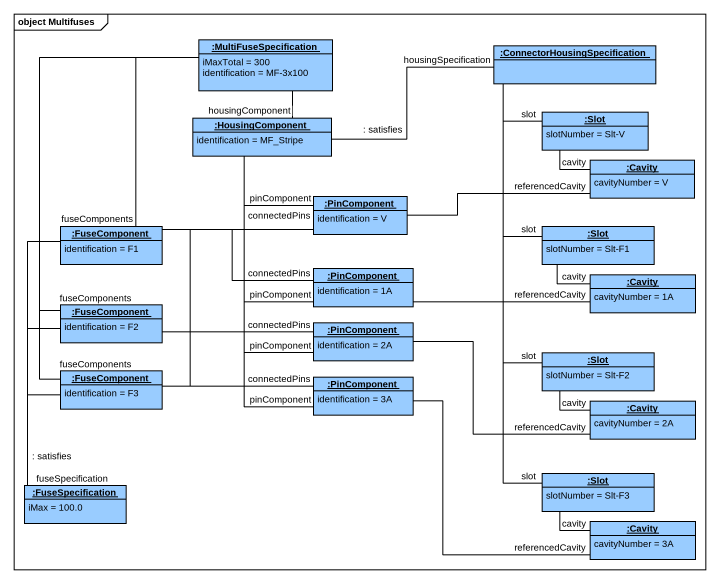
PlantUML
@startuml
mainframe object Multifuses
hide circle
hide empty members
object ":MultiFuseSpecification" as MultiFuseSpecification #99CCFF {
  iMaxTotal = 300
  identification = MF-3x100
}
object ":ConnectorHousingSpecification" as ConnectorHousingSpecificatio #99CCFF
object ":HousingComponent" as HousingComponent #99CCFF {
  identification = MF_Stripe
}
object ":Slot" as Slot #99CCFF {
  slotNumber = Slt-V
}
object ":Cavity" as Cavity #99CCFF {
  cavityNumber = V
}
object ":PinComponent" as PinComponent #99CCFF {
  identification = V
}
object ":FuseComponent" as FuseComponent #99CCFF {
  identification = F1
}
object ":Slot" as Slot_2 #99CCFF {
  slotNumber = Slt-F1
}
object ":PinComponent" as PinComponent_2 #99CCFF {
  identification = 1A
}
object ":Cavity" as Cavity_2 #99CCFF {
  cavityNumber = 1A
}
object ":FuseComponent" as FuseComponent_2 #99CCFF {
  identification = F2
}
object ":PinComponent" as PinComponent_3 #99CCFF {
  identification = 2A
}
object ":FuseComponent" as FuseComponent_3 #99CCFF {
  identification = F3
}
object ":Slot" as Slot_3 #99CCFF {
  slotNumber = Slt-F2
}
object ":PinComponent" as PinComponent_4 #99CCFF {
  identification = 3A
}
object ":Cavity" as Cavity_3 #99CCFF {
  cavityNumber = 2A
}
object ":FuseSpecification" as FuseSpecification #99CCFF {
  iMax = 100.0
}
object ":Slot" as Slot_4 #99CCFF {
  slotNumber = Slt-F3
}
object ":Cavity" as Cavity_4 #99CCFF {
  cavityNumber = 3A
}
MultiFuseSpecification -- HousingComponent : housingComponent
ConnectorHousingSpecificatio -left- HousingComponent : housingSpecification\n: satisfies
HousingComponent -- PinComponent_3 : pinComponent
HousingComponent -- PinComponent_4 : pinComponent
Slot -up- ConnectorHousingSpecificatio : slot
Cavity -up- Slot : cavity
PinComponent -up- HousingComponent : pinComponent
PinComponent -right- Cavity : referencedCavity
FuseComponent -up- MultiFuseSpecification : fuseComponents
FuseComponent -right- PinComponent
FuseComponent -right- PinComponent_2 : connectedPins
FuseComponent -- FuseSpecification
Slot_2 -up- ConnectorHousingSpecificatio : slot
PinComponent_2 -up- HousingComponent : pinComponent
PinComponent_2 -right- Cavity_2 : referencedCavity
Cavity_2 -up- Slot_2 : cavity
FuseComponent_2 -up- MultiFuseSpecification : fuseComponents
FuseComponent_2 -right- PinComponent
FuseComponent_2 -right- PinComponent_3 : connectedPins
FuseComponent_2 -- FuseSpecification : : satisfies
PinComponent_3 -right- Cavity_3 : referencedCavity
FuseComponent_3 -up- MultiFuseSpecification : fuseComponents
FuseComponent_3 -up- PinComponent : connectedPins
FuseComponent_3 -right- PinComponent_4 : connectedPins
FuseComponent_3 -- FuseSpecification : fuseSpecification
Slot_3 -up- ConnectorHousingSpecificatio : slot
PinComponent_4 -right- Cavity_4 : referencedCavity
Cavity_3 -up- Slot_3 : cavity
Slot_4 -up- ConnectorHousingSpecificatio : slot
Cavity_4 -up- Slot_4 : cavity
@enduml
